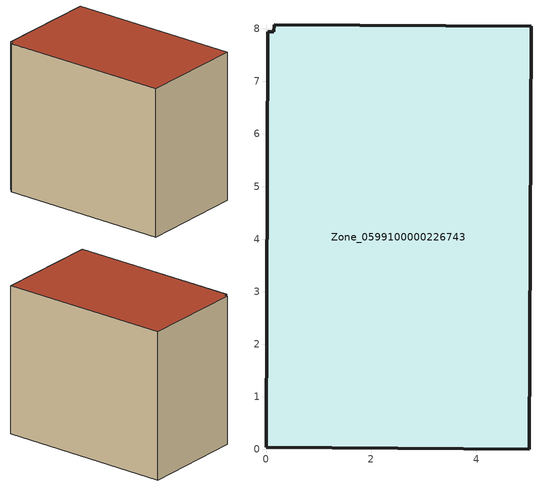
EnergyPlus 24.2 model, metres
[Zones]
Zone_0599100000226743
 floor ground (C_G): 0.16,8.08 5.04,8.05 5.01,0 0,0.04 0.03,7.95 0.15,7.94 z0
 wall outside (C_F): 5.01,0 5.04,8.05 0.16,8.08 0.15,7.94 0.03,7.95 0,0.04 5.01,0 z0:6.98
 roof outside (C_R): 5.04,8.05 0.16,8.08 0.15,7.94 0.03,7.95 0,0.04 5.01,0 z6.98
[BUILDING]
Pand.0599100000226743: North Axis=0; Terrain=City; Loads Convergence Tolerance Value=0.04; Temperature Convergence Tolerance Value=0.4; Solar Distribution=FullExterior; Maximum Number of Warmup Days=25; Minimum Number of Warmup Days=1
[Site:Location]
Rotterdam.The.Hague.AP_ZH_NLD Design_Conditions: Latitude=51.96; Longitude=4.45; Time Zone=1; Elevation=-4.5
[SITE:GROUNDTEMPERATURE:BUILDINGSURFACE]
18, 18, 18, 18, 18, 18, 18, 18, 18, 18, 18, 18
[MATERIAL] Thermal Absorptance=0.9; Solar Absorptance=0.7; Visible Absorptance=0.7
Name | Roughness | Thickness | Conductivity | Density | Specific Heat
G.TI.1946 | MediumSmooth | 0.15 | 1 | 540 | 1210
F.TI.1946 | Rough | 0.3 | 0.857143 | 1920 | 840
R.TI.1946 | MediumRough | 0.2 | 0.1 | 1500 | 1000
[CONSTRUCTION]
C_G: G.TI.1946
C_F: F.TI.1946
C_R: R.TI.1946
[ZONE]
Zone_0599100000226743: Type=1; Multiplier=1; Ceiling Height=Autocalculate; Volume=Autocalculate; Floor Area=autocalculate; Part of Total Floor Area=Yes
[ZONEINFILTRATION:DESIGNFLOWRATE]
Infil_Zone_0599100000226743: Zone or ZoneList or Space or SpaceList=Zone_0599100000226743; Schedule=AlwaysOn; Design Flow Rate Calculation Method=Flow/Area; Flow Rate per Floor Area=0.003; Constant Term Coefficient=1; Temperature Term Coefficient=0; Velocity Term Coefficient=0; Velocity Squared Term Coefficient=0
[HVACTEMPLATE:ZONE:IDEALLOADSAIRSYSTEM]
Zone_0599100000226743: Maximum Heating Supply Air Temperature=50; Minimum Cooling Supply Air Temperature=13; Maximum Heating Supply Air Humidity Ratio=0.0156; Minimum Cooling Supply Air Humidity Ratio=0.0077; Heating Limit=NoLimit; Cooling Limit=NoLimit; Dehumidification Control Type=ConstantSensibleHeatRatio; Cooling Sensible Heat Ratio=0.7; Dehumidification Setpoint=60; Humidification Control Type=None; Humidification Setpoint=30; Outdoor Air Method=None; Outdoor Air Flow Rate per Person=0.00944; Outdoor Air Flow Rate per Zone Floor Area=0; Outdoor Air Flow Rate per Zone=0; Demand Controlled Ventilation Type=None; Outdoor Air Economizer Type=NoEconomizer; Heat Recovery Type=None; Sensible Heat Recovery Effectiveness=0.7; Latent Heat Recovery Effectiveness=0.65
[ZONECONTROL:THERMOSTAT]
ThermostatControl_Zone_0599100000226743: Zone or ZoneList=Zone_0599100000226743; Control Type Schedule=DualSetpointControlType; Control 1=Thermostat_Zone_0599100000226743; Temperature Difference Between Cutout And Setpoint=0
[THERMOSTATSETPOINT:DUALSETPOINT]
Thermostat_Zone_0599100000226743: Heating Setpoint Temperature Schedule=HeatingSetpoint_Zone_0599100000226743; Cooling Setpoint Temperature Schedule=CoolingSetpoint_Zone_0599100000226743
[SCHEDULE:COMPACT]
HeatingSetpoint_Zone_0599100000226743: Through: 12/31, For: AllDays, Until: 24:00, 21
CoolingSetpoint_Zone_0599100000226743: Through: 12/31, For: AllDays, Until: 24:00, 24
DualSetpointControlType: Through: 12/31, For: AllDays, Until: 24:00, 4
AlwaysOn: Through: 12/31, For: AllDays, Until: 24:00, 1
